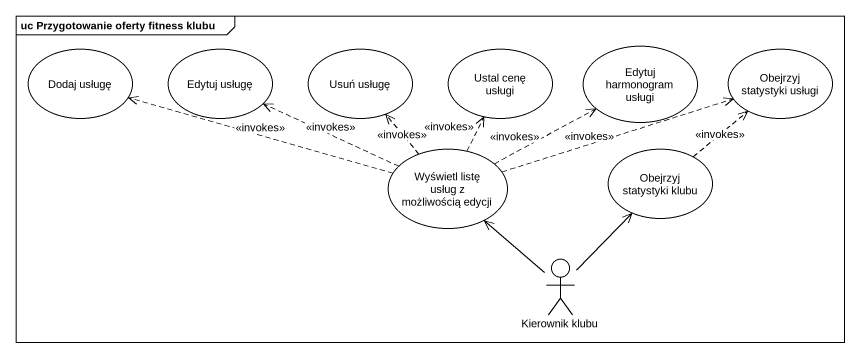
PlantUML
@startuml
mainframe uc Przygotowanie oferty fitness klubu
usecase "Edytuj harmonogram usługi" as Edytuj_harmonogram_usługi
usecase "Dodaj usługę" as Dodaj_usługę
usecase "Edytuj usługę" as Edytuj_usługę
usecase "Usuń usługę" as Usuń_usługę
usecase "Ustal cenę usługi" as Ustal_cenę_usługi
usecase "Obejrzyj statystyki usługi" as Obejrzyj_statystyki_usługi
usecase "Wyświetl listę usług z możliwością edycji" as Wyświetl_listę_usług_z
usecase "Obejrzyj statystyki klubu" as Obejrzyj_statystyki_klubu
actor "Kierownik klubu" as Kierownik_klubu
Wyświetl_listę_usług_z .right.> Edytuj_harmonogram_usługi : <<invokes>>
Wyświetl_listę_usług_z .left.> Dodaj_usługę : <<invokes>>
Wyświetl_listę_usług_z .left.> Edytuj_usługę : <<invokes>>
Wyświetl_listę_usług_z .up.> Usuń_usługę : <<invokes>>
Wyświetl_listę_usług_z .up.> Ustal_cenę_usługi : <<invokes>>
Wyświetl_listę_usług_z .right.> Obejrzyj_statystyki_usługi : <<invokes>>
Obejrzyj_statystyki_klubu .up.> Obejrzyj_statystyki_usługi : <<invokes>>
Kierownik_klubu -up-> Wyświetl_listę_usług_z
Kierownik_klubu -up-> Obejrzyj_statystyki_klubu
@enduml
